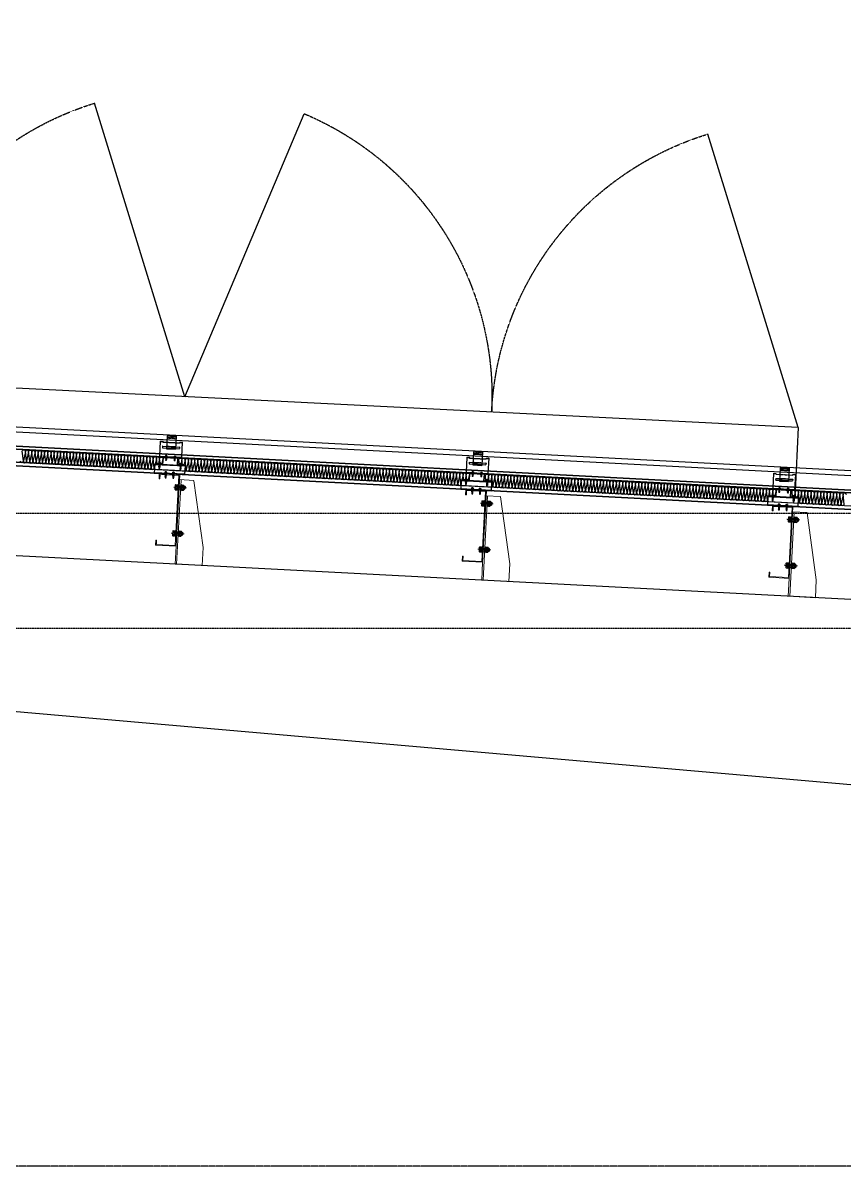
# Model space of a CAD drawing. Extents: x -599358 to 2865263, y -1062760 to 486533.
# Drawn here: x 1862420 to 1865630, y -663210 to -658743 of the extents above; entities that cross this region are included whole.
import ezdxf

# ---------------------------------------------------------------- set-up
doc = ezdxf.new("R2010")
doc.units = 0
for name, pattern in [('__DASH', [0.35, 0.25, -0.1]), ('CENTER', [2, 1.25, -0.25, 0.25, -0.25]), ('CENTER2', [28.575, 19.05, -3.175, 3.175, -3.175]), ('CONTINUOUS0', [0]), ('CONTINUOUS1', [0]), ('DASH', [0.35, 0.25, -0.1]), ('DOTE', [2.42, 2, -0.2, 0.02, -0.2])]:
    doc.linetypes.add(name, pattern=pattern)
for name, color, linetype in [('003_THICK', 7, 'CONTINUOUS1'), ('004_THIN', 6, 'CONTINUOUS0'), ('A-AXIS-DOTE', 14, 'DOTE'), ('A-AXIS-DP', 126, 'Continuous'), ('A-LIN-V', 9, 'Continuous'), ('BWM', 8, 'Continuous'), ('PJ', 151, 'Continuous'), ('SEAMLOK75 - SHEET', 6, 'Continuous'), ('ZX', 1, 'CENTER2')]:
    doc.layers.add(name, color=color, linetype=linetype)
for name, color, linetype, lineweight in [('C18', 4, 'CENTER', 13), ('S-dim', 81, 'Continuous', 0), ('粗', 7, 'Continuous', 50), ('紧固件', 4, 'Continuous', 13)]:
    doc.layers.add(name, color=color, linetype=linetype, lineweight=lineweight)

# ---------------------------------------------------------------- blocks, each defined once
blk = doc.blocks.new('w432424324')
at = {"layer": 'A-LIN-V', "color": 2}
for p, q in [((-751204.7, 584057.5), (-759779.7, 584507.5)), ((-751204.7, 583257.5), (-759779.7, 584007.5))]:
    blk.add_line(p, q, dxfattribs=at)
blk = doc.blocks.new('23423wer')
at = {"color": 6, "linetype": 'DASH'}
blk.add_lwpolyline([(-1667170.8, 542487.1), (-1674651.9, 542487.1)], dxfattribs=at)
blk = doc.blocks.new('1231534634654')
at = {"layer": 'A-LIN-V'}
blk.add_line((-1777491.8, 580830.9), (-1777504.3, 580581.2), dxfattribs=at)
for points in [[(-1777491.8, 580830.9), (-1777025.2, 581936.5)], [(-1775094.8, 580710.3), (-1775448, 581857.1)], [(-1775094.8, 580710.3), (-1774628.2, 581815.9)], [(-1772697.8, 580589.7), (-1773051.1, 581736.5)], [(-1777491.8, 580830.9), (-1772697.8, 580589.7)], [(-1772710.4, 580340), (-1772697.8, 580589.7)]]:
    blk.add_lwpolyline(points, dxfattribs=at)
at = {"layer": 'A-LIN-V', "linetype": 'DASH'}
for centre, start, end in [((-1777491.8, 580830.9), 357.1196, 67.1196), ((-1775094.8, 580710.3), 107.1196, 177.1196), ((-1775094.8, 580710.3), 357.1196, 67.1196), ((-1772697.8, 580589.7), 107.1196, 177.1196)]:
    blk.add_arc(centre, 1200, start, end, dxfattribs=at)
blk = doc.blocks.new('42432')
at = {"layer": 'A-LIN-V', "xscale": -1, "rotation": 354.2392448943365}
blk.add_blockref('1231534634654', (-3515469.6, 181213.9), dxfattribs=at)
blk = doc.blocks.new('34t65')
at = {"color": 2, "ltscale": 50}
for p, q in [((1430037, 238183.4), (1430157, 238183.4)), ((1430037, 238148.4), (1430037, 238183.4)), ((1430037, 238180.9), (1430157, 238180.9)), ((1430157, 238183.4), (1430157, 238148.4)), ((1430157, 238150.9), (1430037, 238150.9)), ((1430157, 238148.4), (1430037, 238148.4))]:
    blk.add_line(p, q, dxfattribs=at)
blk = doc.blocks.new('*U1726')
at = {"layer": 'PJ'}
for p, q in [((-4.4, 0.5), (-4.4, 0)), ((4.4, 0), (-4.4, 0)), ((-4.1, 0.8), (-3.1, 1)), ((4.1, 0.8), (-4.1, 0.8)), ((-3.1, 3.9), (-3.1, 1)), ((3.1, 1), (-3.1, 1)), ((2.3, 4.2), (-2.3, 4.2)), ((-2, 0.8), (-1.5, 1)), ((-1.5, 3.9), (-1.5, 1)), ((-1.5, 0), (-1.5, -1.6)), ((1.5, 3.9), (1.5, 1)), ((2.2, 0.8), (1.5, 1)), ((1.5, 0), (1.5, -1.1)), ((3.1, 3.9), (3.1, 1)), ((4.1, 0.8), (3.1, 1)), ((4.4, 0.5), (4.4, 0)), ((-2.1, -1.9), (2.1, -1.4)), ((-2.1, -1.9), (-1.5, -1.6)), ((-2.1, -1.9), (-1.5, -2.2)), ((-2.1, -3.3), (2.1, -2.8)), ((-2.1, -3.3), (-1.5, -3)), ((-2.1, -3.3), (-1.5, -3.6)), ((-2.1, -4.7), (2.1, -4.2)), ((-2.1, -4.7), (-1.5, -4.4)), ((-2.1, -4.7), (-1.5, -5)), ((-2.1, -6.1), (2.1, -5.6)), ((-2.1, -6.1), (-1.5, -5.8)), ((-2.1, -6.1), (-1.5, -6.4)), ((-2.1, -7.5), (2.1, -7)), ((-2.1, -7.5), (-1.5, -7.2)), ((-2.1, -7.5), (-1.5, -7.8)), ((-2.1, -8.9), (2.1, -8.4)), ((-2.1, -8.9), (-1.5, -8.6)), ((-2.1, -8.9), (-1.5, -9.2)), ((-2.1, -10.3), (2.1, -9.8)), ((-2.1, -10.3), (-1.5, -10)), ((-2.1, -10.3), (-1.5, -10.6)), ((-2.1, -11.7), (2.1, -11.2)), ((-2.1, -11.7), (-1.5, -11.4)), ((-2.1, -11.7), (-1.5, -12)), ((-2.1, -13.1), (-1.5, -12.8)), ((-2.1, -13.1), (-1.1, -13)), ((-2.1, -13.1), (-1.5, -13.4)), ((-1.5, -1.6), (1.5, -1.1)), ((-1.5, -2.2), (1.5, -1.7)), ((-1.5, -2.2), (-1.5, -3)), ((-1.5, -3), (1.5, -2.5)), ((-1.5, -3.6), (1.5, -3.1)), ((-1.5, -3.6), (-1.5, -4.4)), ((-1.5, -4.4), (1.5, -3.9)), ((-1.5, -5), (1.5, -4.5)), ((-1.5, -5), (-1.5, -5.8)), ((-1.5, -5.8), (1.5, -5.3)), ((-1.5, -6.4), (1.5, -5.9)), ((-1.5, -6.4), (-1.5, -7.2)), ((-1.5, -7.2), (1.5, -6.7)), ((-1.5, -7.8), (1.5, -7.3)), ((-1.5, -7.8), (-1.5, -8.6)), ((-1.5, -8.6), (1.5, -8.1)), ((-1.5, -9.2), (1.5, -8.7)), ((-1.5, -9.2), (-1.5, -10)), ((-1.5, -10), (1.5, -9.5)), ((-1.5, -10.6), (1.5, -10.1)), ((-1.5, -10.6), (-1.5, -11.4)), ((-1.5, -11.4), (1.5, -10.9)), ((-1.5, -12), (1.5, -11.5)), ((-1.5, -12), (-1.5, -12.8)), ((-1.5, -12.8), (-1, -12.7)), ((-1.5, -13.4), (-1.5, -17.2)), ((-1.5, -13.4), (-1.3, -13.4)), ((0, -18.6), (-1.5, -17.2)), ((0, -18.6), (1.5, -17.2)), ((0.6, -12.4), (1.5, -12.3)), ((0.7, -12.8), (2.1, -12.6)), ((0.7, -13), (1.5, -12.9)), ((0.7, -13.8), (1.5, -13.7)), ((0.7, -14.2), (2.1, -14)), ((0.7, -14.4), (1.5, -14.3)), ((1.5, -0.3), (1.5, -1.1)), ((2.1, -1.4), (1.5, -1.1)), ((2.1, -1.4), (1.5, -1.7)), ((1.5, -1.7), (1.5, -2.5)), ((2.1, -2.8), (1.5, -2.5)), ((2.1, -2.8), (1.5, -3.1)), ((1.5, -3.1), (1.5, -3.9)), ((2.1, -4.2), (1.5, -3.9)), ((2.1, -4.2), (1.5, -4.5)), ((1.5, -4.5), (1.5, -5.3)), ((2.1, -5.6), (1.5, -5.3)), ((2.1, -5.6), (1.5, -5.9)), ((1.5, -5.9), (1.5, -6.7)), ((2.1, -7), (1.5, -6.7)), ((2.1, -7), (1.5, -7.3)), ((1.5, -7.3), (1.5, -8.1)), ((2.1, -8.4), (1.5, -8.1)), ((2.1, -8.4), (1.5, -8.7)), ((1.5, -8.7), (1.5, -9.5)), ((2.1, -9.8), (1.5, -9.5)), ((2.1, -9.8), (1.5, -10.1)), ((1.5, -10.1), (1.5, -10.9)), ((2.1, -11.2), (1.5, -10.9)), ((2.1, -11.2), (1.5, -11.5)), ((1.5, -11.5), (1.5, -12.3)), ((2.1, -12.6), (1.5, -12.3)), ((2.1, -12.6), (1.5, -12.9)), ((1.5, -12.9), (1.5, -13.7)), ((2.1, -14), (1.5, -13.7)), ((2.1, -14), (1.5, -14.3)), ((1.5, -14.3), (1.5, -17.2))]:
    blk.add_line(p, q, dxfattribs=at)
blk.add_lwpolyline([(0, -18.6), (0.7, -14.4), (0.7, -12.7, 0.417657), (0.4, -12.4, 0.097062), (-1, -12.7), (-1.5, -13.8)], format="xyb", dxfattribs=at)
for centre, radius, start, end in [((-4.1, 0.5), 0.3, 90, 180), ((-2.3, 3.3), 0.951, 35.4009, 144.5991), ((0, 1), 3.2, 61.0594, 118.9406), ((2.3, 3.3), 0.951, 35.4009, 144.5991), ((4.1, 0.5), 0.3, 0, 90)]:
    blk.add_arc(centre, radius, start, end, dxfattribs=at)
at = {"layer": 'ZX', "ltscale": 0.2}
blk.add_line((0, 4.9), (0, -21), dxfattribs=at)
blk = doc.blocks.new('A$C2F3B4A73')
at = {"layer": '粗', "lineweight": -2}
for p, q in [((25.2, 101.1), (60.4, 101.1)), ((25.2, 101.1), (25.2, 49.6)), ((60.4, 101.1), (60.4, 49.6)), ((0, 78.7), (9.6, 78.7)), ((0, 78.7), (0, 19.8)), ((9.6, 78.7), (9.6, 76.3)), ((9.6, 58.4), (9.6, 53.6)), ((10.4, 75.5), (25.2, 75.5)), ((10.4, 59.2), (25.2, 59.2)), ((10.4, 52.8), (25.2, 52.8)), ((25.2, 58.4), (60.4, 58.4)), ((25.2, 53.6), (60.4, 53.6)), ((25.2, 49.6), (60.4, 49.6)), ((60.4, 75.5), (75.2, 75.5)), ((60.4, 59.2), (75.2, 59.2)), ((60.4, 52.8), (75.2, 52.8)), ((76, 78.7), (85.6, 78.7)), ((76, 78.7), (76, 76.3)), ((76, 58.4), (76, 53.6)), ((85.6, 78.7), (85.6, 19.8)), ((0, 19.8), (85.6, 19.8)), ((0, 18.8), (0, 19.8)), ((0, 18.8), (85.6, 18.8)), ((14.4, 19.8), (14.4, 18.8)), ((71.2, 19.8), (71.2, 18.8)), ((85.6, 19.8), (85.6, 18.8))]:
    blk.add_line(p, q, dxfattribs=at)
at = {"layer": '粗', "linetype": 'DASH', "lineweight": -2}
for p, q in [((25.2, 100.6), (60.4, 100.6)), ((25.2, 94.7), (60.4, 94.7)), ((25.2, 92.3), (60.4, 92.3)), ((0, 77.7), (9.6, 77.7)), ((25.2, 75.5), (60.4, 75.5)), ((25.2, 60), (60.4, 60)), ((25.2, 59.2), (60.4, 59.2)), ((25.2, 52.8), (60.4, 52.8)), ((25.2, 52), (60.4, 52)), ((76, 77.7), (85.6, 77.7)), ((16, 19.8), (16, 18.8)), ((21.6, 19.8), (21.6, 18.8)), ((29.6, 19.8), (29.6, 18.8)), ((35.2, 19.8), (35.2, 18.8)), ((50.4, 19.8), (50.4, 18.8)), ((56, 19.8), (56, 18.8)), ((64, 19.8), (64, 18.8)), ((69.6, 19.8), (69.6, 18.8))]:
    blk.add_line(p, q, dxfattribs=at)
at = {"layer": '粗', "lineweight": -2}
for centre, start, end in [((10.4, 76.3), 180, 270), ((10.4, 58.4), 90, 180), ((10.4, 53.6), 180, 270), ((75.2, 76.3), 270, 0), ((75.2, 58.4), 0, 90), ((75.2, 53.6), 270, 0)]:
    blk.add_arc(centre, 0.8, start, end, dxfattribs=at)
at = {"layer": '紧固件', "color": 2, "yscale": 0.8, "zscale": 0.8}
for p, xscale in [((26.1, 19.8), 0.8), ((59.5, 19.8), -0.8)]:
    blk.add_blockref('*U1726', p, dxfattribs=dict(at, xscale=xscale))
blk = doc.blocks.new('A$C51791418')
blk.add_blockref('A$C2F3B4A73', (-42.8, -15.8))
blk = doc.blocks.new('*U1756')
at = {"layer": '003_THICK', "color": 2}
for points in [[(-11, 13.1, 0.611769), (-11, 6.5, 0.611769)], [(-11, 6.5, 0.305859), (-11, -6.5, 0.305859)], [(31.2, 6.5, 0.61177), (31.2, 13.1, 0.61177)], [(31.2, -6.5, 0.305858), (31.2, 6.5, 0.305858)], [(-11, -6.5, 0.611769), (-11, -13.1, 0.611769)], [(31.2, -13.1, 0.61177), (31.2, -6.5, 0.61177)]]:
    blk.add_lwpolyline(points, format="xyb", dxfattribs=at)
for points in [[(-13, 9.8), (-13, -9.8)], [(-11, 13.1), (-3, 13.1)], [(-11, 6.5), (-3, 6.5)], [(-3.6, 8), (-3.6, -8)], [(-3, 13.1), (-3, -13.1)], [(-3, 12.1), (1.1, 12.1)], [(-3, 0), (1.1, 4.1)], [(-3, -4.1), (1.1, 0)], [(1.1, 15), (4.1, 15)], [(1.1, 15), (1.1, -15)], [(4.1, 15), (4.1, -15)], [(4.1, 8), (16.1, 8)], [(16.1, 15), (16.1, -15)], [(16.1, 15), (19.1, 15)], [(19.1, 15), (19.1, -15)], [(19.1, 12.1), (23.2, 12.1)], [(19.1, 0), (23.2, 4.1)], [(23.2, 13.1), (23.2, -13.1)], [(23.2, 13.1), (31.2, 13.1)], [(23.2, 6.5), (31.2, 6.5)], [(33.2, 9.8), (33.2, -9.8)], [(33.2, 8), (37.5, 8)], [(37.5, 8), (37.5, -8)], [(37.5, 8), (39, 6.5)], [(39, 6.5), (39, -6.5)], [(-11, -6.5), (-3, -6.5)], [(-11, -13.1), (-3, -13.1)], [(-3, -12.1), (1.1, -12.1)], [(1.1, -15), (4.1, -15)], [(4.1, -8), (16.1, -8)], [(16.1, -15), (19.1, -15)], [(19.1, -4.1), (23.2, 0)], [(19.1, -12.1), (23.2, -12.1)], [(23.2, -6.5), (31.2, -6.5)], [(23.2, -13.1), (31.2, -13.1)], [(33.2, -8), (37.5, -8)], [(37.5, -8), (39, -6.5)]]:
    blk.add_lwpolyline(points, dxfattribs=at)
at = {"layer": '004_THIN', "color": 2}
for points in [[(-3.6, 6.5), (16.1, 6.5)], [(33.2, 6.5), (39, 6.5)], [(-3.6, -6.5), (16.1, -6.5)], [(33.2, -6.5), (39, -6.5)]]:
    blk.add_lwpolyline(points, dxfattribs=at)
at = {"layer": 'C18', "color": 1, "ltscale": 0.6}
blk.add_lwpolyline([(-21, 0), (47, 0)], dxfattribs=at)
blk = doc.blocks.new('*U1755')
at = {"layer": '003_THICK', "color": 2}
for points in [[(-11, 13.1, 0.611769), (-11, 6.5, 0.611769)], [(-11, 6.5, 0.305859), (-11, -6.5, 0.305859)], [(31.2, 6.5, 0.61177), (31.2, 13.1, 0.61177)], [(31.2, -6.5, 0.305858), (31.2, 6.5, 0.305858)], [(-11, -6.5, 0.611769), (-11, -13.1, 0.611769)], [(31.2, -13.1, 0.61177), (31.2, -6.5, 0.61177)]]:
    blk.add_lwpolyline(points, format="xyb", dxfattribs=at)
for points in [[(-13, 9.8), (-13, -9.8)], [(-11, 13.1), (-3, 13.1)], [(-11, 6.5), (-3, 6.5)], [(-3.6, 8), (-3.6, -8)], [(-3, 13.1), (-3, -13.1)], [(-3, 12.1), (1.1, 12.1)], [(-3, 0), (1.1, 4.1)], [(-3, -4.1), (1.1, 0)], [(1.1, 15), (4.1, 15)], [(1.1, 15), (1.1, -15)], [(4.1, 15), (4.1, -15)], [(4.1, 8), (16.1, 8)], [(16.1, 15), (16.1, -15)], [(16.1, 15), (19.1, 15)], [(19.1, 15), (19.1, -15)], [(19.1, 12.1), (23.2, 12.1)], [(19.1, 0), (23.2, 4.1)], [(23.2, 13.1), (23.2, -13.1)], [(23.2, 13.1), (31.2, 13.1)], [(23.2, 6.5), (31.2, 6.5)], [(33.2, 9.8), (33.2, -9.8)], [(33.2, 8), (37.5, 8)], [(37.5, 8), (37.5, -8)], [(37.5, 8), (39, 6.5)], [(39, 6.5), (39, -6.5)], [(-11, -6.5), (-3, -6.5)], [(-11, -13.1), (-3, -13.1)], [(-3, -12.1), (1.1, -12.1)], [(1.1, -15), (4.1, -15)], [(4.1, -8), (16.1, -8)], [(16.1, -15), (19.1, -15)], [(19.1, -4.1), (23.2, 0)], [(19.1, -12.1), (23.2, -12.1)], [(23.2, -6.5), (31.2, -6.5)], [(23.2, -13.1), (31.2, -13.1)], [(33.2, -8), (37.5, -8)], [(37.5, -8), (39, -6.5)]]:
    blk.add_lwpolyline(points, dxfattribs=at)
at = {"layer": '004_THIN', "color": 2}
for points in [[(-3.6, 6.5), (16.1, 6.5)], [(33.2, 6.5), (39, 6.5)], [(-3.6, -6.5), (16.1, -6.5)], [(33.2, -6.5), (39, -6.5)]]:
    blk.add_lwpolyline(points, dxfattribs=at)
at = {"layer": 'C18', "color": 1, "ltscale": 0.6}
blk.add_lwpolyline([(-21, 0), (47, 0)], dxfattribs=at)
blk = doc.blocks.new('1112')
at = {"color": 2}
blk.add_lwpolyline([(1432456, 238570.9), (1432478.5, 238570.9), (1432478.5, 238598.4), (1432538.5, 238598.4), (1432538.5, 238570.9), (1432561, 238570.9), (1432561, 238568.4), (1432536, 238568.4), (1432536, 238595.9), (1432481, 238595.9), (1432481, 238568.4), (1432456, 238568.4)], close=True, dxfattribs=at)
at = {"layer": 'S-dim', "ltscale": 10}
for p, q in [((1432412.5, 238511.6), (1432362.5, 238252.3)), ((1432412.5, 238512.7), (1432468.5, 238512.7)), ((1432462.5, 238511.6), (1432462.5, 238182.3)), ((1432362.5, 238252.3), (1432362.5, 238182.3)), ((1432468.5, 238252.3), (1432468.5, 238182.3)), ((1432362.5, 238182.3), (1432468.5, 238182.3))]:
    blk.add_line(p, q, dxfattribs=at)
at = {"layer": 'S-dim', "color": 6, "ltscale": 10}
blk.add_lwpolyline([(1432548.5, 238512.3), (1432548.5, 238532.3), (1432468.5, 238532.3), (1432468.5, 238252.3), (1432548.5, 238252.3), (1432548.5, 238272.3), (1432545.5, 238272.3), (1432545.5, 238255.3), (1432471.5, 238255.3), (1432471.5, 238529.3), (1432545.5, 238529.3), (1432545.5, 238512.3)], close=True, dxfattribs=at)
blk.add_blockref('34t65', (2411.5, 385))
at = {"xscale": -0.7500000000000001, "yscale": 0.7500000000000001, "zscale": 0.7500000000000001, "rotation": 359.9999999722328}
for name, p in [('*U1756', (1432474.6, 238482.3)), ('*U1755', (1432474.6, 238302.3))]:
    blk.add_blockref(name, p, dxfattribs=at)
at = {"layer": 'SEAMLOK75 - SHEET', "xscale": -1}
blk.add_blockref('A$C51791418', (1432508.5, 238596.4), dxfattribs=at)
at = {"layer": '紧固件', "xscale": -1.023999999801318, "yscale": 1.023999999801318, "zscale": 1.023999999801318}
for p in [(1432467.3, 238570.9), (1432549.8, 238570.9, 0), (1432493.5, 238535.9), (1432523.5, 238535.9)]:
    blk.add_blockref('*U1726', p, dxfattribs=at)
blk = doc.blocks.new('54Y656')
at = {"color": 1, "ltscale": 50}
for p, q in [((1904812.7, 473027.7), (1896283.3, 472580.1)), ((1904812.7, 473026.2), (1896283.3, 472578.6))]:
    blk.add_line(p, q, dxfattribs=at)
at = {"color": 4, "ltscale": 50}
for p, q in [((1896345.7, 472530.7), (1904812.8, 472975.1, 0)), ((1896345.7, 472529.9), (1904812.8, 472974.3, 0)), ((1896345.7, 472516.5), (1904812.9, 472960.8, 0)), ((1896345.7, 472515.7), (1904812.9, 472960, 0))]:
    blk.add_line(p, q, dxfattribs=at)
at = {"color": 2, "ltscale": 50}
blk.add_line((1896345.7, 472516.8), (1904812.9, 472961.1, 0), dxfattribs=at)
at = {"layer": 'BWM', "elevation": 0}
for points in [[(1901648.3, 472815.3, -1), (1901635.9, 472814.6), (1901640.1, 472852.4, 1), (1901627.7, 472851.7), (1901635.9, 472814.6, -1), (1901623.4, 472813.9), (1901627.7, 472851.7, 1), (1901615.2, 472851), (1901623.4, 472813.9, -1), (1901610.9, 472813.3), (1901615.2, 472851, 1), (1901602.7, 472850.4), (1901610.9, 472813.3, -1), (1901598.4, 472812.6), (1901602.7, 472850.4, 1), (1901590.2, 472849.7), (1901598.4, 472812.6, -1), (1901585.9, 472812), (1901590.2, 472849.7, 1), (1901577.7, 472849.1), (1901585.9, 472812, -1), (1901573.4, 472811.3), (1901577.7, 472849.1, 1), (1901565.2, 472848.4), (1901573.4, 472811.3, -1), (1901561, 472810.7), (1901565.2, 472848.4, 1), (1901552.8, 472847.8), (1901561, 472810.7, -1), (1901548.5, 472810), (1901552.8, 472847.8, 1), (1901540.3, 472847.1), (1901548.5, 472810, -1), (1901536, 472809.4), (1901540.3, 472847.1, 1), (1901527.8, 472846.5), (1901536, 472809.4, -1), (1901523.5, 472808.7), (1901527.8, 472846.5, 1), (1901515.3, 472845.8), (1901523.5, 472808.7, -1), (1901511, 472808), (1901515.3, 472845.8, 1), (1901502.8, 472845.2), (1901511, 472808, -1), (1901498.6, 472807.4), (1901502.8, 472845.2, 1), (1901490.3, 472844.5), (1901498.6, 472807.4, -1), (1901486.1, 472806.7), (1901490.3, 472844.5, 1), (1901477.9, 472843.8), (1901486.1, 472806.7, -1), (1901473.6, 472806.1), (1901477.9, 472843.8, 1), (1901465.4, 472843.2), (1901473.6, 472806.1, -1), (1901461.1, 472805.4), (1901465.4, 472843.2, 1), (1901452.9, 472842.5), (1901461.1, 472805.4, -1), (1901448.6, 472804.8), (1901452.9, 472842.5, 1), (1901440.4, 472841.9), (1901448.6, 472804.8, -1), (1901436.1, 472804.1), (1901440.4, 472841.9, 1), (1901427.9, 472841.2), (1901436.1, 472804.1, -1), (1901423.7, 472803.5), (1901427.9, 472841.2, 1), (1901415.4, 472840.6), (1901423.7, 472803.5, -1), (1901411.2, 472802.8), (1901415.4, 472840.6, 1), (1901403, 472839.9), (1901411.2, 472802.8, -1), (1901398.7, 472802.2), (1901403, 472839.9, 1), (1901390.5, 472839.3), (1901398.7, 472802.2, -1), (1901386.2, 472801.5), (1901390.5, 472839.3, 1), (1901378, 472838.6), (1901386.2, 472801.5, -1), (1901373.7, 472800.8), (1901378, 472838.6, 1), (1901365.5, 472837.9), (1901373.7, 472800.8, -1), (1901361.2, 472800.2), (1901365.5, 472837.9, 1), (1901353, 472837.3), (1901361.2, 472800.2, -1), (1901348.8, 472799.5), (1901353, 472837.3, 1), (1901340.5, 472836.6), (1901348.8, 472799.5, -1), (1901336.3, 472798.9), (1901340.5, 472836.6, 1), (1901328.1, 472836), (1901336.3, 472798.9, -1), (1901323.8, 472798.2), (1901328.1, 472836, 1), (1901315.6, 472835.3), (1901323.8, 472798.2, -1), (1901311.3, 472797.6), (1901315.6, 472835.3, 1), (1901303.1, 472834.7), (1901311.3, 472797.6, -1), (1901298.8, 472796.9), (1901303.1, 472834.7, 1), (1901290.6, 472834), (1901298.8, 472796.9, -1), (1901286.3, 472796.3), (1901290.6, 472834, 1), (1901278.1, 472833.4), (1901286.3, 472796.3, -1), (1901273.9, 472795.6), (1901278.1, 472833.4, 1), (1901265.7, 472832.7), (1901273.9, 472795.6, -1), (1901261.4, 472794.9), (1901265.7, 472832.7, 1), (1901253.2, 472832.1), (1901261.4, 472794.9, -1), (1901248.9, 472794.3), (1901253.2, 472832.1, 1), (1901240.7, 472831.4), (1901248.9, 472794.3, -1), (1901236.4, 472793.6), (1901240.7, 472831.4, 1), (1901228.2, 472830.7), (1901236.4, 472793.6, -1), (1901223.9, 472793), (1901228.2, 472830.7, 1), (1901215.7, 472830.1), (1901223.9, 472793, -1), (1901211.4, 472792.3), (1901215.7, 472830.1, 1), (1901203.2, 472829.4), (1901211.4, 472792.3, -1), (1901199, 472791.7), (1901203.2, 472829.4, 1), (1901190.8, 472828.8), (1901199, 472791.7, -1), (1901186.5, 472791), (1901190.8, 472828.8, 1), (1901178.3, 472828.1), (1901186.5, 472791, -1), (1901174, 472790.4), (1901178.3, 472828.1, 1), (1901165.8, 472827.5), (1901174, 472790.4, -1), (1901161.5, 472789.7), (1901165.8, 472827.5, 1), (1901153.3, 472826.8), (1901161.5, 472789.7, -1), (1901149, 472789.1), (1901153.3, 472826.8, 1), (1901140.8, 472826.2), (1901149, 472789.1, -1), (1901136.5, 472788.4), (1901140.8, 472826.2, 1), (1901128.3, 472825.5), (1901136.5, 472788.4, -1), (1901124.1, 472787.7), (1901128.3, 472825.5, 1), (1901115.9, 472824.8), (1901120.8, 472802.4)], [(1901005.8, 472775.3, -0.414214), (1900999.2, 472781.2), (1901003.5, 472818.9, 1), (1900991, 472818.3), (1900999.2, 472781.2, -1), (1900986.8, 472780.5), (1900991, 472818.3, 1), (1900978.5, 472817.6), (1900986.8, 472780.5, -1), (1900974.3, 472779.9), (1900978.5, 472817.6, 1), (1900966.1, 472817), (1900974.3, 472779.9, -1), (1900961.8, 472779.2), (1900966.1, 472817, 1), (1900953.6, 472816.3), (1900961.8, 472779.2, -1), (1900949.3, 472778.6), (1900953.6, 472816.3, 1), (1900941.1, 472815.7), (1900949.3, 472778.6, -1), (1900936.8, 472777.9), (1900941.1, 472815.7, 1), (1900928.6, 472815), (1900936.8, 472777.9, -1), (1900924.3, 472777.3), (1900928.6, 472815, 1), (1900916.1, 472814.4), (1900924.3, 472777.3, -1), (1900911.9, 472776.6), (1900916.1, 472814.4, 1), (1900903.6, 472813.7), (1900911.9, 472776.6, -1), (1900899.4, 472775.9), (1900903.6, 472813.7, 1), (1900891.2, 472813.1), (1900899.4, 472775.9, -1), (1900886.9, 472775.3), (1900891.2, 472813.1, 1), (1900878.7, 472812.4), (1900886.9, 472775.3, -1), (1900874.4, 472774.6), (1900878.7, 472812.4, 1), (1900866.2, 472811.7), (1900874.4, 472774.6, -1), (1900861.9, 472774), (1900866.2, 472811.7, 1), (1900853.7, 472811.1), (1900861.9, 472774, -1), (1900849.4, 472773.3), (1900853.7, 472811.1, 1), (1900841.2, 472810.4), (1900849.4, 472773.3, -1), (1900837, 472772.7), (1900841.2, 472810.4, 1), (1900828.8, 472809.8), (1900837, 472772.7, -1), (1900824.5, 472772), (1900828.8, 472809.8, 1), (1900816.3, 472809.1), (1900824.5, 472772, -1), (1900812, 472771.4), (1900816.3, 472809.1, 1), (1900803.8, 472808.5), (1900812, 472771.4, -1), (1900799.5, 472770.7), (1900803.8, 472808.5, 1), (1900791.3, 472807.8), (1900799.5, 472770.7, -1), (1900787, 472770.1), (1900791.3, 472807.8, 1), (1900778.8, 472807.2), (1900787, 472770.1, -1), (1900774.5, 472769.4), (1900778.8, 472807.2, 1), (1900766.3, 472806.5), (1900774.5, 472769.4, -1), (1900762.1, 472768.7), (1900766.3, 472806.5, 1), (1900753.9, 472805.8), (1900762.1, 472768.7, -1), (1900749.6, 472768.1), (1900753.9, 472805.8, 1), (1900741.4, 472805.2), (1900749.6, 472768.1, -1), (1900737.1, 472767.4), (1900741.4, 472805.2, 1), (1900728.9, 472804.5), (1900737.1, 472767.4, -1), (1900724.6, 472766.8), (1900728.9, 472804.5, 1), (1900716.4, 472803.9), (1900724.6, 472766.8, -1), (1900712.1, 472766.1), (1900716.4, 472803.9, 1), (1900703.9, 472803.2), (1900712.1, 472766.1, -1), (1900699.7, 472765.5), (1900703.9, 472803.2, 1), (1900691.4, 472802.6), (1900699.7, 472765.5, -1), (1900687.2, 472764.8), (1900691.4, 472802.6, 1), (1900679, 472801.9), (1900687.2, 472764.8, -1), (1900674.7, 472764.2), (1900679, 472801.9, 1), (1900666.5, 472801.3), (1900674.7, 472764.2, -1), (1900662.2, 472763.5), (1900666.5, 472801.3, 1), (1900654, 472800.6), (1900662.2, 472763.5, -1), (1900649.7, 472762.8), (1900654, 472800.6, 1), (1900641.5, 472800), (1900649.7, 472762.8, -1), (1900637.2, 472762.2), (1900641.5, 472800, 1), (1900629, 472799.3), (1900637.2, 472762.2, -1), (1900624.8, 472761.5), (1900629, 472799.3, 1), (1900616.5, 472798.6), (1900624.8, 472761.5, -1), (1900612.3, 472760.9), (1900616.5, 472798.6, 1), (1900604.1, 472798), (1900612.3, 472760.9, -1), (1900599.8, 472760.2), (1900604.1, 472798, 1), (1900591.6, 472797.3), (1900599.8, 472760.2, -1), (1900587.3, 472759.6), (1900591.6, 472797.3, 1), (1900579.1, 472796.7), (1900587.3, 472759.6, -1), (1900574.8, 472758.9), (1900579.1, 472796.7, 1), (1900566.6, 472796), (1900574.8, 472758.9, -1), (1900562.3, 472758.3), (1900566.6, 472796, 1), (1900554.1, 472795.4), (1900562.3, 472758.3, -1), (1900549.9, 472757.6), (1900554.1, 472795.4, 1), (1900541.6, 472794.7), (1900549.9, 472757.6, -1), (1900537.4, 472757), (1900541.6, 472794.7, 1), (1900529.2, 472794.1), (1900537.4, 472757, -1), (1900524.9, 472756.3), (1900529.2, 472794.1, 1), (1900516.7, 472793.4), (1900524.9, 472756.3, -1), (1900512.4, 472755.6), (1900516.7, 472793.4, 1), (1900504.2, 472792.7), (1900512.4, 472755.6, -1), (1900499.9, 472755), (1900504.2, 472792.7, 1), (1900491.7, 472792.1), (1900499.9, 472755, -1), (1900487.4, 472754.3), (1900491.7, 472792.1, 1), (1900479.2, 472791.4), (1900487.4, 472754.3, -1), (1900475, 472753.7), (1900479.2, 472791.4, 1), (1900466.8, 472790.8), (1900475, 472753.7, -1), (1900462.5, 472753), (1900466.8, 472790.8, 1), (1900454.3, 472790.1), (1900462.5, 472753, -1), (1900450, 472752.4), (1900454.3, 472790.1, 1), (1900441.8, 472789.5), (1900450, 472752.4, -1), (1900437.5, 472751.7), (1900441.8, 472789.5, 1), (1900429.3, 472788.8), (1900437.5, 472751.7, -1), (1900425, 472751.1), (1900429.3, 472788.8, 1), (1900416.8, 472788.2), (1900425, 472751.1, -1), (1900412.5, 472750.4), (1900416.8, 472788.2, 1), (1900404.3, 472787.5), (1900412.5, 472750.4, -1), (1900400.1, 472749.7), (1900404.3, 472787.5, 1), (1900391.9, 472786.8), (1900400.1, 472749.7, -1), (1900387.6, 472749.1), (1900391.9, 472786.8, 1), (1900379.4, 472786.2), (1900387.6, 472749.1, -1), (1900375.1, 472748.4), (1900379.4, 472786.2, 1), (1900366.9, 472785.5), (1900375.1, 472748.4, -1), (1900362.6, 472747.8), (1900366.9, 472785.5, 1), (1900354.4, 472784.9), (1900362.6, 472747.8, -1), (1900350.1, 472747.1), (1900354.4, 472784.9, 1), (1900341.9, 472784.2), (1900350.1, 472747.1, -1), (1900337.6, 472746.5), (1900341.9, 472784.2, 1), (1900329.4, 472783.6), (1900337.6, 472746.5, -1), (1900325.2, 472745.8), (1900329.4, 472783.6, 1), (1900317, 472782.9), (1900325.2, 472745.8, -1), (1900312.7, 472745.2), (1900317, 472782.9, 1), (1900304.5, 472782.3), (1900312.7, 472745.2, -1), (1900300.2, 472744.5), (1900304.5, 472782.3, 1), (1900292, 472781.6), (1900300.2, 472744.5, -1), (1900287.7, 472743.9), (1900292, 472781.6, 1), (1900279.5, 472781), (1900287.7, 472743.9, -1), (1900275.2, 472743.2), (1900279.5, 472781, 1), (1900267, 472780.3), (1900275.2, 472743.2, -1), (1900262.8, 472742.5), (1900267, 472780.3, 1), (1900254.5, 472779.6), (1900262.8, 472742.5, -1), (1900250.3, 472741.9), (1900254.5, 472779.6, 1), (1900242.1, 472779), (1900250.3, 472741.9, -1), (1900237.8, 472741.2), (1900242.1, 472779, 1), (1900229.6, 472778.3), (1900237.8, 472741.2, -1), (1900225.3, 472740.6), (1900229.6, 472778.3, 1), (1900217.1, 472777.7), (1900225.3, 472740.6, -1), (1900212.8, 472739.9), (1900217.1, 472777.7, 1), (1900204.6, 472777), (1900212.8, 472739.9, -1), (1900200.3, 472739.3), (1900204.6, 472777, 1), (1900192.1, 472776.4), (1900200.3, 472739.3, -1), (1900187.9, 472738.6), (1900192.1, 472776.4, 1), (1900179.6, 472775.7), (1900187.9, 472738.6, -1), (1900175.4, 472738), (1900179.6, 472775.7, 1), (1900167.2, 472775.1), (1900175.4, 472738, -1), (1900162.9, 472737.3), (1900167.2, 472775.1, 1), (1900154.7, 472774.4), (1900162.9, 472737.3, -1), (1900150.4, 472736.6), (1900154.7, 472774.4, 1), (1900142.2, 472773.7), (1900150.4, 472736.6, -1), (1900137.9, 472736), (1900142.2, 472773.7, 1), (1900129.7, 472773.1), (1900137.9, 472736, -1), (1900125.4, 472735.3), (1900129.7, 472773.1, 1), (1900117.2, 472772.4), (1900125.4, 472735.3, -1), (1900113, 472734.7), (1900117.2, 472772.4, 1), (1900104.7, 472771.8), (1900113, 472734.7, -1), (1900100.5, 472734), (1900104.7, 472771.8, 1), (1900092.3, 472771.1), (1900100.5, 472734, -1), (1900088, 472733.4), (1900092.3, 472771.1, 1), (1900079.8, 472770.5), (1900088, 472733.4, -1), (1900075.5, 472732.7), (1900079.8, 472770.5, 1), (1900067.3, 472769.8), (1900075.5, 472732.7, -1), (1900063, 472732.1), (1900067.3, 472769.8, 1), (1900054.8, 472769.2), (1900063, 472732.1, -1), (1900050.5, 472731.4), (1900054.8, 472769.2, 1), (1900042.3, 472768.5), (1900050.5, 472731.4, -1), (1900038.1, 472730.7), (1900042.3, 472768.5, 1), (1900029.9, 472767.9), (1900038.1, 472730.7, -1), (1900025.6, 472730.1), (1900029.9, 472767.9, 1), (1900017.4, 472767.2), (1900025.6, 472730.1, -1), (1900013.1, 472729.4), (1900017.4, 472767.2, 1), (1900004.9, 472766.5), (1900013.1, 472729.4, -1), (1900000.6, 472728.8), (1900004.9, 472766.5, 1), (1899992.4, 472765.9), (1900000.6, 472728.8, -1), (1899988.1, 472728.1), (1899992.4, 472765.9, 1), (1899979.9, 472765.2), (1899988.1, 472728.1, -1), (1899975.6, 472727.5), (1899979.9, 472765.2, 1), (1899967.4, 472764.6), (1899975.6, 472727.5, -1), (1899963.2, 472726.8), (1899967.4, 472764.6, 1), (1899955, 472763.9), (1899963.2, 472726.8, -1), (1899950.7, 472726.2), (1899955, 472763.9, 1), (1899942.5, 472763.3), (1899950.7, 472726.2, -1), (1899938.2, 472725.5), (1899942.5, 472763.3, 1), (1899930, 472762.6), (1899938.2, 472725.5, -1), (1899925.7, 472724.9), (1899930, 472762.6, 1), (1899917.5, 472762), (1899922.5, 472739.6)], [(1901013.7, 472799.3), (1901016, 472819.6, 1), (1901003.5, 472818.9), (1901008.5, 472796.5)], [(1901026.2, 472800), (1901028.5, 472820.3, 1), (1901016, 472819.6), (1901020.4, 472799.7)], [(1901101.1, 472803.9), (1901103.4, 472824.2, 1), (1901090.9, 472823.5), (1901095.3, 472803.6)], [(1901113.6, 472804.6), (1901115.9, 472824.8, 1), (1901103.4, 472824.2), (1901107.8, 472804.3)], [(1899915.2, 472741.7), (1899917.5, 472762, 1), (1899905, 472761.3), (1899909.4, 472741.4)], [(1899807.5, 472712.4, -0.414214), (1899800.9, 472718.3), (1899805.2, 472756.1, 1), (1899792.7, 472755.4), (1899800.9, 472718.3, -1), (1899788.4, 472717.6), (1899792.7, 472755.4, 1), (1899780.2, 472754.8), (1899788.4, 472717.6, -1), (1899775.9, 472717), (1899780.2, 472754.8, 1), (1899767.7, 472754.1), (1899775.9, 472717, -1), (1899763.4, 472716.3), (1899767.7, 472754.1, 1), (1899755.2, 472753.4), (1899763.4, 472716.3, -1), (1899751, 472715.7), (1899755.2, 472753.4, 1), (1899742.7, 472752.8), (1899751, 472715.7, -1), (1899738.5, 472715), (1899742.7, 472752.8, 1), (1899730.3, 472752.1), (1899738.5, 472715, -1), (1899726, 472714.4), (1899730.3, 472752.1, 1), (1899717.8, 472751.5), (1899726, 472714.4, -1), (1899713.5, 472713.7), (1899717.8, 472751.5, 1), (1899705.3, 472750.8), (1899713.5, 472713.7, -1), (1899701, 472713.1), (1899705.3, 472750.8, 1), (1899692.8, 472750.2), (1899701, 472713.1, -1), (1899688.5, 472712.4), (1899692.8, 472750.2, 1), (1899680.3, 472749.5), (1899688.5, 472712.4, -1), (1899676.1, 472711.8), (1899680.3, 472749.5, 1), (1899667.9, 472748.9), (1899676.1, 472711.8, -1), (1899663.6, 472711.1), (1899667.9, 472748.9, 1), (1899655.4, 472748.2), (1899663.6, 472711.1, -1), (1899651.1, 472710.4), (1899655.4, 472748.2, 1), (1899642.9, 472747.5), (1899651.1, 472710.4, -1), (1899638.6, 472709.8), (1899642.9, 472747.5, 1), (1899630.4, 472746.9), (1899638.6, 472709.8, -1), (1899626.1, 472709.1), (1899630.4, 472746.9, 1), (1899617.9, 472746.2), (1899626.1, 472709.1, -1), (1899613.6, 472708.5), (1899617.9, 472746.2, 1), (1899605.4, 472745.6), (1899613.6, 472708.5, -1), (1899601.2, 472707.8), (1899605.4, 472745.6, 1), (1899593, 472744.9), (1899601.2, 472707.8, -1), (1899588.7, 472707.2), (1899593, 472744.9, 1), (1899580.5, 472744.3), (1899588.7, 472707.2, -1), (1899576.2, 472706.5), (1899580.5, 472744.3, 1), (1899568, 472743.6), (1899576.2, 472706.5, -1), (1899563.7, 472705.9), (1899568, 472743.6, 1), (1899555.5, 472743), (1899563.7, 472705.9, -1), (1899551.2, 472705.2), (1899555.5, 472743, 1), (1899543, 472742.3), (1899551.2, 472705.2, -1), (1899538.7, 472704.5), (1899543, 472742.3, 1), (1899530.5, 472741.6), (1899538.7, 472704.5, -1), (1899526.3, 472703.9), (1899530.5, 472741.6, 1), (1899518.1, 472741), (1899526.3, 472703.9, -1), (1899513.8, 472703.2), (1899518.1, 472741, 1), (1899505.6, 472740.3), (1899513.8, 472703.2, -1), (1899501.3, 472702.6), (1899505.6, 472740.3, 1), (1899493.1, 472739.7), (1899501.3, 472702.6, -1), (1899488.8, 472701.9), (1899493.1, 472739.7, 1), (1899480.6, 472739), (1899488.8, 472701.9, -1), (1899476.3, 472701.3), (1899480.6, 472739, 1), (1899468.1, 472738.4), (1899476.3, 472701.3, -1), (1899463.9, 472700.6), (1899468.1, 472738.4, 1), (1899455.6, 472737.7), (1899463.9, 472700.6, -1), (1899451.4, 472700), (1899455.6, 472737.7, 1), (1899443.2, 472737.1), (1899451.4, 472700, -1), (1899438.9, 472699.3), (1899443.2, 472737.1, 1), (1899430.7, 472736.4), (1899438.9, 472699.3, -1), (1899426.4, 472698.7), (1899430.7, 472736.4, 1), (1899418.2, 472735.8), (1899426.4, 472698.7, -1), (1899413.9, 472698), (1899418.2, 472735.8, 1), (1899405.7, 472735.1), (1899413.9, 472698, -1), (1899401.4, 472697.3), (1899405.7, 472735.1, 1), (1899393.2, 472734.4), (1899401.4, 472697.3, -1), (1899389, 472696.7), (1899393.2, 472734.4, 1), (1899380.7, 472733.8), (1899389, 472696.7, -1), (1899376.5, 472696), (1899380.7, 472733.8, 1), (1899368.3, 472733.1), (1899376.5, 472696, -1), (1899364, 472695.4), (1899368.3, 472733.1, 1), (1899355.8, 472732.5), (1899364, 472695.4, -1), (1899351.5, 472694.7), (1899355.8, 472732.5, 1), (1899343.3, 472731.8), (1899351.5, 472694.7, -1), (1899339, 472694.1), (1899343.3, 472731.8, 1), (1899330.8, 472731.2), (1899339, 472694.1, -1), (1899326.5, 472693.4), (1899330.8, 472731.2, 1), (1899318.3, 472730.5), (1899326.5, 472693.4, -1), (1899314.1, 472692.8), (1899318.3, 472730.5, 1), (1899305.8, 472729.9), (1899314.1, 472692.8, -1), (1899301.6, 472692.1), (1899305.8, 472729.9, 1), (1899293.4, 472729.2), (1899301.6, 472692.1, -1), (1899289.1, 472691.4), (1899293.4, 472729.2, 1), (1899280.9, 472728.5), (1899289.1, 472691.4, -1), (1899276.6, 472690.8), (1899280.9, 472728.5, 1), (1899268.4, 472727.9), (1899276.6, 472690.8, -1), (1899264.1, 472690.1), (1899268.4, 472727.9, 1), (1899255.9, 472727.2), (1899264.1, 472690.1, -1), (1899251.6, 472689.5), (1899255.9, 472727.2, 1), (1899243.4, 472726.6), (1899251.6, 472689.5, -1), (1899239.2, 472688.8), (1899243.4, 472726.6, 1), (1899231, 472725.9), (1899239.2, 472688.8, -1), (1899226.7, 472688.2), (1899231, 472725.9, 1), (1899218.5, 472725.3), (1899226.7, 472688.2, -1), (1899214.2, 472687.5), (1899218.5, 472725.3, 1), (1899206, 472724.6), (1899214.2, 472687.5, -1), (1899201.7, 472686.9), (1899206, 472724.6, 1), (1899193.5, 472724), (1899201.7, 472686.9, -1), (1899189.2, 472686.2), (1899193.5, 472724, 1), (1899181, 472723.3), (1899189.2, 472686.2, -1), (1899176.7, 472685.5), (1899181, 472723.3, 1), (1899168.5, 472722.7), (1899176.7, 472685.5, -1), (1899164.3, 472684.9), (1899168.5, 472722.7, 1), (1899156.1, 472722), (1899164.3, 472684.9, -1), (1899151.8, 472684.2), (1899156.1, 472722, 1), (1899143.6, 472721.3), (1899151.8, 472684.2, -1), (1899139.3, 472683.6), (1899143.6, 472721.3, 1), (1899131.1, 472720.7), (1899139.3, 472683.6, -1), (1899126.8, 472682.9), (1899131.1, 472720.7, 1), (1899118.6, 472720), (1899126.8, 472682.9, -1), (1899114.3, 472682.3), (1899118.6, 472720, 1), (1899106.1, 472719.4), (1899114.3, 472682.3, -1), (1899101.8, 472681.6), (1899106.1, 472719.4, 1), (1899093.6, 472718.7), (1899101.8, 472681.6, -1), (1899089.4, 472681), (1899093.6, 472718.7, 1), (1899081.2, 472718.1), (1899089.4, 472681, -1), (1899076.9, 472680.3), (1899081.2, 472718.1, 1), (1899068.7, 472717.4), (1899076.9, 472680.3, -1), (1899064.4, 472679.7), (1899068.7, 472717.4, 1), (1899056.2, 472716.8), (1899064.4, 472679.7, -1), (1899051.9, 472679), (1899056.2, 472716.8, 1), (1899043.7, 472716.1), (1899051.9, 472679, -1), (1899039.4, 472678.3), (1899043.7, 472716.1, 1), (1899031.2, 472715.4), (1899039.4, 472678.3, -1), (1899027, 472677.7), (1899031.2, 472715.4, 1), (1899018.7, 472714.8), (1899027, 472677.7, -1), (1899014.5, 472677), (1899018.7, 472714.8, 1), (1899006.3, 472714.1), (1899014.5, 472677, -1), (1899002, 472676.4), (1899006.3, 472714.1, 1), (1898993.8, 472713.5), (1899002, 472676.4, -1), (1898989.5, 472675.7), (1898993.8, 472713.5, 1), (1898981.3, 472712.8), (1898989.5, 472675.7, -1), (1898977, 472675.1), (1898981.3, 472712.8, 1), (1898968.8, 472712.2), (1898977, 472675.1, -1), (1898964.5, 472674.4), (1898968.8, 472712.2, 1), (1898956.3, 472711.5), (1898964.5, 472674.4, -1), (1898952.1, 472673.8), (1898956.3, 472711.5, 1), (1898943.8, 472710.9), (1898952.1, 472673.8, -1), (1898939.6, 472673.1), (1898943.8, 472710.9, 1), (1898931.4, 472710.2), (1898939.6, 472673.1, -1), (1898927.1, 472672.4), (1898931.4, 472710.2, 1), (1898918.9, 472709.6), (1898927.1, 472672.4, -1), (1898914.6, 472671.8), (1898918.9, 472709.6, 1), (1898906.4, 472708.9), (1898914.6, 472671.8, -1), (1898902.1, 472671.1), (1898906.4, 472708.9, 1), (1898893.9, 472708.2), (1898902.1, 472671.1, -1), (1898889.6, 472670.5), (1898893.9, 472708.2, 1), (1898881.4, 472707.6), (1898889.6, 472670.5, -1), (1898877.2, 472669.8), (1898881.4, 472707.6, 1), (1898868.9, 472706.9), (1898877.2, 472669.8, -1), (1898864.7, 472669.2), (1898868.9, 472706.9, 1), (1898856.5, 472706.3), (1898864.7, 472669.2, -1), (1898852.2, 472668.5), (1898856.5, 472706.3, 1), (1898844, 472705.6), (1898852.2, 472668.5, -1), (1898839.7, 472667.9), (1898844, 472705.6, 1), (1898831.5, 472705), (1898839.7, 472667.9, -1), (1898827.2, 472667.2), (1898831.5, 472705, 1), (1898819, 472704.3), (1898827.2, 472667.2, -1), (1898814.7, 472666.6), (1898819, 472704.3, 1), (1898806.5, 472703.7), (1898814.7, 472666.6, -1), (1898802.3, 472665.9), (1898806.5, 472703.7, 1), (1898794.1, 472703), (1898802.3, 472665.9, -1), (1898789.8, 472665.2), (1898794.1, 472703, 1), (1898781.6, 472702.3), (1898789.8, 472665.2, -1), (1898777.3, 472664.6), (1898781.6, 472702.3, 1), (1898769.1, 472701.7), (1898777.3, 472664.6, -1), (1898764.8, 472663.9), (1898769.1, 472701.7, 1), (1898756.6, 472701), (1898764.8, 472663.9, -1), (1898752.3, 472663.3), (1898756.6, 472701, 1), (1898744.1, 472700.4), (1898752.3, 472663.3, -1), (1898739.8, 472662.6), (1898744.1, 472700.4, 1), (1898731.6, 472699.7), (1898739.8, 472662.6, -1), (1898727.4, 472662), (1898731.6, 472699.7, 1), (1898719.2, 472699.1), (1898724.1, 472676.7)], [(1899815.3, 472736.4), (1899817.6, 472756.7, 1), (1899805.2, 472756.1), (1899810.1, 472733.7)], [(1899827.8, 472737.1), (1899830.1, 472757.4, 1), (1899817.6, 472756.7), (1899822.1, 472736.8)], [(1899902.7, 472741), (1899905, 472761.3, 1), (1899892.5, 472760.6), (1899897, 472740.7)], [(1898609.1, 472649.5, -0.414214), (1898602.5, 472655.4), (1898606.8, 472693.2, 1), (1898594.3, 472692.5), (1898602.5, 472655.4, -1), (1898590.1, 472654.8), (1898594.3, 472692.5, 1), (1898581.8, 472691.9), (1898590.1, 472654.8, -1), (1898577.6, 472654.1), (1898581.8, 472691.9, 1), (1898569.4, 472691.2), (1898577.6, 472654.1, -1), (1898565.1, 472653.5), (1898569.4, 472691.2, 1), (1898556.9, 472690.6), (1898565.1, 472653.5, -1), (1898552.6, 472652.8), (1898556.9, 472690.6, 1), (1898544.4, 472689.9), (1898552.6, 472652.8, -1), (1898540.1, 472652.1), (1898544.4, 472689.9, 1), (1898531.9, 472689.2), (1898540.1, 472652.1, -1), (1898527.6, 472651.5), (1898531.9, 472689.2, 1), (1898519.4, 472688.6), (1898527.6, 472651.5, -1), (1898515.2, 472650.8), (1898519.4, 472688.6, 1), (1898506.9, 472687.9), (1898515.2, 472650.8, -1), (1898502.7, 472650.2), (1898506.9, 472687.9, 1), (1898494.5, 472687.3), (1898502.7, 472650.2, -1), (1898490.2, 472649.5), (1898494.5, 472687.3, 1), (1898482, 472686.6), (1898490.2, 472649.5, -1), (1898477.7, 472648.9), (1898482, 472686.6, 1), (1898469.5, 472686), (1898477.7, 472648.9, -1), (1898465.2, 472648.2), (1898469.5, 472686, 1), (1898457, 472685.3), (1898465.2, 472648.2, -1), (1898452.7, 472647.6), (1898457, 472685.3, 1), (1898444.5, 472684.7), (1898452.7, 472647.6, -1), (1898440.3, 472646.9), (1898444.5, 472684.7, 1), (1898432.1, 472684), (1898440.3, 472646.9, -1), (1898427.8, 472646.2), (1898432.1, 472684, 1), (1898419.6, 472683.3)], [(1898617, 472673.5), (1898619.3, 472693.8, 1), (1898606.8, 472693.2), (1898611.8, 472670.8)], [(1898629.5, 472674.2), (1898631.8, 472694.5, 1), (1898619.3, 472693.8), (1898623.7, 472673.9)], [(1898704.4, 472678.1), (1898706.7, 472698.4, 1), (1898694.2, 472697.8), (1898698.6, 472677.8)], [(1898716.9, 472678.8), (1898719.2, 472699.1, 1), (1898706.7, 472698.4), (1898711.1, 472678.5)]]:
    blk.add_lwpolyline(points, format="xyb", dxfattribs=at)
at = {"layer": 'SEAMLOK75 - SHEET'}
for p, q in [((1896145.7, 472657.7, 0), (1904794, 473111.5, 0)), ((1896146.8, 472637.7, 0), (1904788.4, 473091.2, 0)), ((1904795.3, 473037.5, 0), (1896149.6, 472583.8, 0)), ((1904798, 473036.6, 0), (1896149.6, 472582.8, 0))]:
    blk.add_line(p, q, dxfattribs=at)
at = {"rotation": 3.004019978695776}
for p in [(483025.1, 159486.7, 0), (481826.8, 159423.9, 0), (480628.4, 159361, 0)]:
    blk.add_blockref('1112', p, dxfattribs=at)

msp = doc.modelspace()

# ---------------------------------------------------------------- linework, layer by layer
at = {"layer": 'A-AXIS-DOTE', "linetype": '__DASH', "ltscale": 2}
for p, q in [((1930835.3, -660659.9), (1839476.3, -660659.9)), ((1930835.3, -661109.9), (1839476.3, -661109.9))]:
    msp.add_line(p, q, dxfattribs=at)

# ---------------------------------------------------------------- block references
at = {"xscale": 1.35874988235309, "yscale": 1.35874988235309, "zscale": 1.35874988235309}
msp.add_blockref('23423wer', (4133263.4, -1400314.2), dxfattribs=at)
at = {"layer": 'A-AXIS-DP', "xscale": -1}
msp.add_blockref('54Y656', (3764058, -1133269.4), dxfattribs=at)
at = {"layer": 'A-LIN-V'}
for name, p in [('w432424324', (2619024.9, -1245167.3)), ('42432', (3554104.5, -1241020.3))]:
    msp.add_blockref(name, p, dxfattribs=at)

doc.saveas('drawing.dxf')
